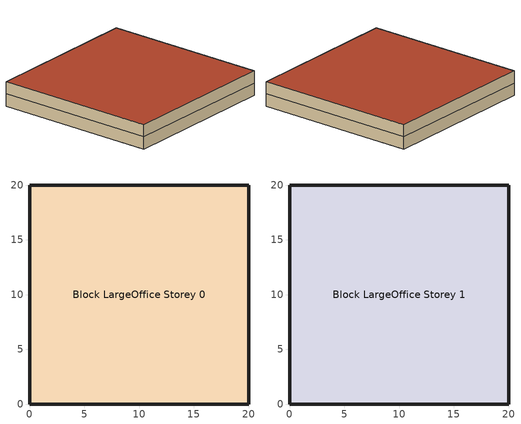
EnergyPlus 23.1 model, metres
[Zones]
Block LargeOffice Storey 0
 floor ground (Project Floor): 20,20 20,0 0,0 0,20 z0
 wall outside (Project Wall): 0,0 20,0 20,20 0,20 0,0 z0:1.5
 roof outside (Project Ceiling): 20,0 20,20 0,20 0,0 z1.5
Block LargeOffice Storey 1
 floor outside (Project Floor): 20,20 20,0 0,0 0,20 z1.5
 wall outside (Project Wall): 0,0 20,0 20,20 0,20 0,0 z1.5:3
 roof outside (Project Flat Roof): 20,0 20,20 0,20 0,0 z3
[Building]
OpenUBEM_Building: North Axis=0; Terrain=City; Solar Distribution=FullExterior
[Site:Location]
PLACEHOLDER: Latitude=0; Longitude=0; Time Zone=0; Elevation=0
[SizingPeriod:WeatherFileDays]
AnnualSizingPeriod: Begin Month=1; Begin Day of Month=1; End Month=12; End Day of Month=31; Day of Week for Start Day=Monday; Use Weather File Daylight Saving Period=No; Use Weather File Rain and Snow Indicators=No
[SITE:WATERMAINSTEMPERATURE]
Calculation Method=CorrelationFromWeatherFile
[MATERIAL]
DefaultMaterial: Roughness=Rough; Thickness=0.1; Conductivity=0.1; Density=1000; Specific Heat=1000; Thermal Absorptance=0.9; Solar Absorptance=0.7; Visible Absorptance=0.7
[CONSTRUCTION]
Project Wall; Project Floor; Project Flat Roof; Project Ceiling: DefaultMaterial
[ZONE] Type=1; Multiplier=1; Ceiling Height=autocalculate; Volume=autocalculate; Floor Area=autocalculate; Part of Total Floor Area=Yes
Block LargeOffice Storey 0; Block LargeOffice Storey 1
[PEOPLE] Number of People Schedule=S0_Occ; Number of People Calculation Method=People/Area; People per Floor Area=0.05; Fraction Radiant=0.3; Sensible Heat Fraction=autocalculate; Activity Level Schedule=Activity_Level; Carbon Dioxide Generation Rate=3.82e-08; Enable ASHRAE 55 Comfort Warnings=No; Mean Radiant Temperature Calculation Type=ZoneAveraged; Clothing Insulation Calculation Method=ClothingInsulationSchedule; Cold Stress Temperature Threshold=15.56; Heat Stress Temperature Threshold=30
Name | Zone or ZoneList or Space or SpaceList
Ppl_Block LargeOffice Storey 0 | Block LargeOffice Storey 0
Ppl_Block LargeOffice Storey 1 | Block LargeOffice Storey 1
[LIGHTS] Schedule=S0_Occ; Design Level Calculation Method=Watts/Area; Watts per Zone Floor Area=10; Return Air Fraction=0; Fraction Radiant=0.42; Fraction Visible=0; Fraction Replaceable=1; EndUse Subcategory=General; Return Air Fraction Calculated from Plenum Temperature=No; Return Air Fraction Function of Plenum Temperature Coefficient 1=0; Return Air Fraction Function of Plenum Temperature Coefficient 2=0
Name | Zone or ZoneList or Space or SpaceList
Lts_Block LargeOffice Storey 0 | Block LargeOffice Storey 0
Lts_Block LargeOffice Storey 1 | Block LargeOffice Storey 1
[ELECTRICEQUIPMENT] Schedule=S0_Occ; Design Level Calculation Method=Watts/Area; Watts per Zone Floor Area=8; Fraction Latent=0; Fraction Radiant=0.5; Fraction Lost=0; EndUse Subcategory=General
Name | Zone or ZoneList or Space or SpaceList
Eq_Block LargeOffice Storey 0 | Block LargeOffice Storey 0
Eq_Block LargeOffice Storey 1 | Block LargeOffice Storey 1
[HVACTEMPLATE:THERMOSTAT] Heating Setpoint Schedule=S0_Htg_SP; Cooling Setpoint Schedule=S0_Clg_SP
Block LargeOffice Storey 0_Tstat; Block LargeOffice Storey 1_Tstat
[HVACTEMPLATE:ZONE:VAV] Template VAV System=Block LargeOffice Storey 0_VAV_Sys; Supply Air Maximum Flow Rate=autosize; Zone Minimum Air Flow Input Method=Constant; Constant Minimum Air Flow Fraction=0.3; Outdoor Air Method=Flow/Person; Outdoor Air Flow Rate per Person=0.01; Outdoor Air Flow Rate per Zone Floor Area=0; Outdoor Air Flow Rate per Zone=0; Reheat Coil Type=HotWater; Damper Heating Action=Reverse; Baseboard Heating Type=None; Baseboard Heating Capacity=autosize; Zone Cooling Design Supply Air Temperature Input Method=SystemSupplyAirTemperature; Zone Cooling Design Supply Air Temperature=12.8; Zone Cooling Design Supply Air Temperature Difference=11.11; Zone Heating Design Supply Air Temperature Input Method=SupplyAirTemperature; Zone Heating Design Supply Air Temperature=50; Zone Heating Design Supply Air Temperature Difference=30
Name | Template Thermostat
Block LargeOffice Storey 0 | Block LargeOffice Storey 0_Thermostat
Block LargeOffice Storey 1 | Block LargeOffice Storey 1_Thermostat
[HVACTEMPLATE:SYSTEM:VAV]
Block LargeOffice Storey 0_VAV_Sys: Supply Fan Maximum Flow Rate=autosize; Supply Fan Minimum Flow Rate=autosize; Supply Fan Total Efficiency=0.6084; Supply Fan Delta Pressure=1389.42; Supply Fan Motor Efficiency=0.9; Supply Fan Motor in Air Stream Fraction=1; Cooling Coil Type=ChilledWater; Cooling Coil Design Setpoint=12.8; Heating Coil Type=HotWater; Heating Coil Design Setpoint=10; Gas Heating Coil Efficiency=0.8; Gas Heating Coil Parasitic Electric Load=0; Preheat Coil Type=None; Preheat Coil Design Setpoint=7.2; Gas Preheat Coil Efficiency=0.8; Gas Preheat Coil Parasitic Electric Load=0; Maximum Outdoor Air Flow Rate=autosize; Minimum Outdoor Air Flow Rate=autosize; Minimum Outdoor Air Control Type=ProportionalMinimum; Economizer Type=DifferentialDryBulb; Economizer Lockout=NoLockout; Supply Fan Placement=DrawThrough; Supply Fan PartLoad Power Coefficients=InletVaneDampers; Night Cycle Control=StayOff; Heat Recovery Type=None; Sensible Heat Recovery Effectiveness=0.7; Latent Heat Recovery Effectiveness=0.65; Cooling Coil Setpoint Reset Type=Warmest; Heating Coil Setpoint Reset Type=None; Dehumidification Control Type=None; Dehumidification Setpoint=60; Humidifier Type=None; Humidifier Rated Capacity=1e-06; Humidifier Rated Electric Power=autosize; Humidifier Setpoint=30; Sizing Option=NonCoincident; Return Fan=No; Return Fan Total Efficiency=0.7; Return Fan Delta Pressure=500; Return Fan Motor Efficiency=0.9; Return Fan Motor in Air Stream Fraction=1; Return Fan PartLoad Power Coefficients=InletVaneDampers
[HVACTEMPLATE:PLANT:CHILLEDWATERLOOP]
OpenUBEM_CHW_Loop: Pump Control Type=Intermittent; Chiller Plant Operation Scheme Type=Default; Chilled Water Design Setpoint=6.67; Chilled Water Pump Configuration=ConstantPrimaryNoSecondary; Primary Chilled Water Pump Rated Head=179352; Secondary Chilled Water Pump Rated Head=179352; Condenser Plant Operation Scheme Type=Default; Condenser Water Design Setpoint=29.4; Condenser Water Pump Rated Head=179352; Chilled Water Setpoint Reset Type=None; Chilled Water Setpoint at Outdoor DryBulb Low=12.2; Chilled Water Reset Outdoor DryBulb Low=15.6; Chilled Water Setpoint at Outdoor DryBulb High=6.7; Chilled Water Reset Outdoor DryBulb High=26.7; Chilled Water Primary Pump Type=SinglePump; Chilled Water Secondary Pump Type=SinglePump; Condenser Water Pump Type=SinglePump; Chilled Water Supply Side Bypass Pipe=Yes; Chilled Water Demand Side Bypass Pipe=Yes; Condenser Water Supply Side Bypass Pipe=Yes; Condenser Water Demand Side Bypass Pipe=Yes; Fluid Type=Water; Loop Design Delta Temperature=8.33; Chilled Water Load Distribution Scheme=SequentialLoad; Condenser Water Load Distribution Scheme=SequentialLoad
[HVACTEMPLATE:PLANT:CHILLER]
OpenUBEM_Chiller: Chiller Type=ElectricCentrifugalChiller; Capacity=autosize; Nominal COP=6.908; Condenser Type=WaterCooled; Priority=1; Sizing Factor=1; Minimum Part Load Ratio=0; Maximum Part Load Ratio=1; Optimum Part Load Ratio=1; Minimum Unloading Ratio=0.25; Leaving Chilled Water Lower Temperature Limit=5
[HVACTEMPLATE:PLANT:TOWER]
OpenUBEM_Tower: Tower Type=TwoSpeed; High Speed Nominal Capacity=autosize; High Speed Fan Power=autosize; Low Speed Nominal Capacity=autosize; Low Speed Fan Power=autosize; Free Convection Capacity=autosize; Priority=1; Sizing Factor=1; Template Plant Loop Type=ChilledWater
[HVACTEMPLATE:PLANT:HOTWATERLOOP]
OpenUBEM_HW_Loop: Pump Control Type=Intermittent; Hot Water Plant Operation Scheme Type=Default; Hot Water Design Setpoint=60; Hot Water Pump Configuration=ConstantFlow; Hot Water Pump Rated Head=179352; Hot Water Setpoint Reset Type=None; Hot Water Setpoint at Outdoor DryBulb Low=82.2; Hot Water Reset Outdoor DryBulb Low=-6.7; Hot Water Setpoint at Outdoor DryBulb High=65.6; Hot Water Reset Outdoor DryBulb High=10; Hot Water Pump Type=SinglePump; Supply Side Bypass Pipe=Yes; Demand Side Bypass Pipe=Yes; Fluid Type=Water; Loop Design Delta Temperature=11; Load Distribution Scheme=SequentialLoad
[HVACTEMPLATE:PLANT:BOILER]
OpenUBEM_HW_Boiler: Boiler Type=CondensingHotWaterBoiler; Capacity=autosize; Efficiency=0.945; Fuel Type=NaturalGas; Priority=1; Sizing Factor=1; Minimum Part Load Ratio=0; Maximum Part Load Ratio=1.1; Optimum Part Load Ratio=1; Water Outlet Upper Temperature Limit=100; Template Plant Loop Type=HotWater
[WATERHEATER:MIXED]
DHW_Heater_LargeOffice: Tank Volume=0.3785; Setpoint Temperature Schedule=OpenUBEM_DHW_Setpoint; Deadband Temperature Difference=0; Heater Control Type=Cycle; Heater Maximum Capacity=1066; Heater Ignition Minimum Flow Rate=0; Heater Ignition Delay=0; Heater Fuel Type=NaturalGas; Heater Thermal Efficiency=0.808; Off Cycle Parasitic Fuel Consumption Rate=0; Off Cycle Parasitic Fuel Type=NaturalGas; Off Cycle Parasitic Heat Fraction to Tank=0; On Cycle Parasitic Fuel Consumption Rate=0; On Cycle Parasitic Heat Fraction to Tank=0; Ambient Temperature Indicator=Zone; Ambient Temperature Zone=Block LargeOffice Storey 0; Off Cycle Loss Coefficient to Ambient Temperature=7.56; Off Cycle Loss Fraction to Zone=1; On Cycle Loss Coefficient to Ambient Temperature=7.56; On Cycle Loss Fraction to Zone=1; Peak Use Flow Rate=3.08722e-06; Use Flow Rate Fraction Schedule=OpenUBEM_DHW_FlowFrac_LargeOffice; Use Side Effectiveness=1; Source Side Effectiveness=1; Use Side Design Flow Rate=autosize; Source Side Design Flow Rate=autosize; Indirect Water Heating Recovery Time=1.5; Source Side Flow Control Mode=IndirectHeatPrimarySetpoint; EndUse Subcategory=DHW
[WATERUSE:EQUIPMENT]
DHW_WaterUse_LargeOffice: EndUse Subcategory=DHW; Peak Flow Rate=3.08722e-06; Flow Rate Fraction Schedule=OpenUBEM_DHW_FlowFrac_LargeOffice; Target Temperature Schedule=OpenUBEM_DHW_Setpoint; Zone=Block LargeOffice Storey 0; Sensible Fraction Schedule=OpenUBEM_DHW_SensibleFrac; Latent Fraction Schedule=OpenUBEM_DHW_LatentFrac
[WATERUSE:CONNECTIONS]
DHW_WaterConn_LargeOffice: Hot Water Supply Temperature Schedule=OpenUBEM_DHW_Setpoint; Drain Water Heat Exchanger Type=None; Drain Water Heat Exchanger Destination=Plant; Water Use Equipment 1=DHW_WaterUse_LargeOffice
[Schedule:Constant]
Activity_Level: Hourly Value=120
[SCHEDULE:CONSTANT]
Name | Hourly Value
S0_Htg_SP | 21
S0_Clg_SP | 24
S0_Occ | 1
OpenUBEM_DHW_Setpoint | 60
OpenUBEM_DHW_FlowFrac_LargeOffice | 0.168614
OpenUBEM_DHW_SensibleFrac | 0.2
OpenUBEM_DHW_LatentFrac | 0.05
